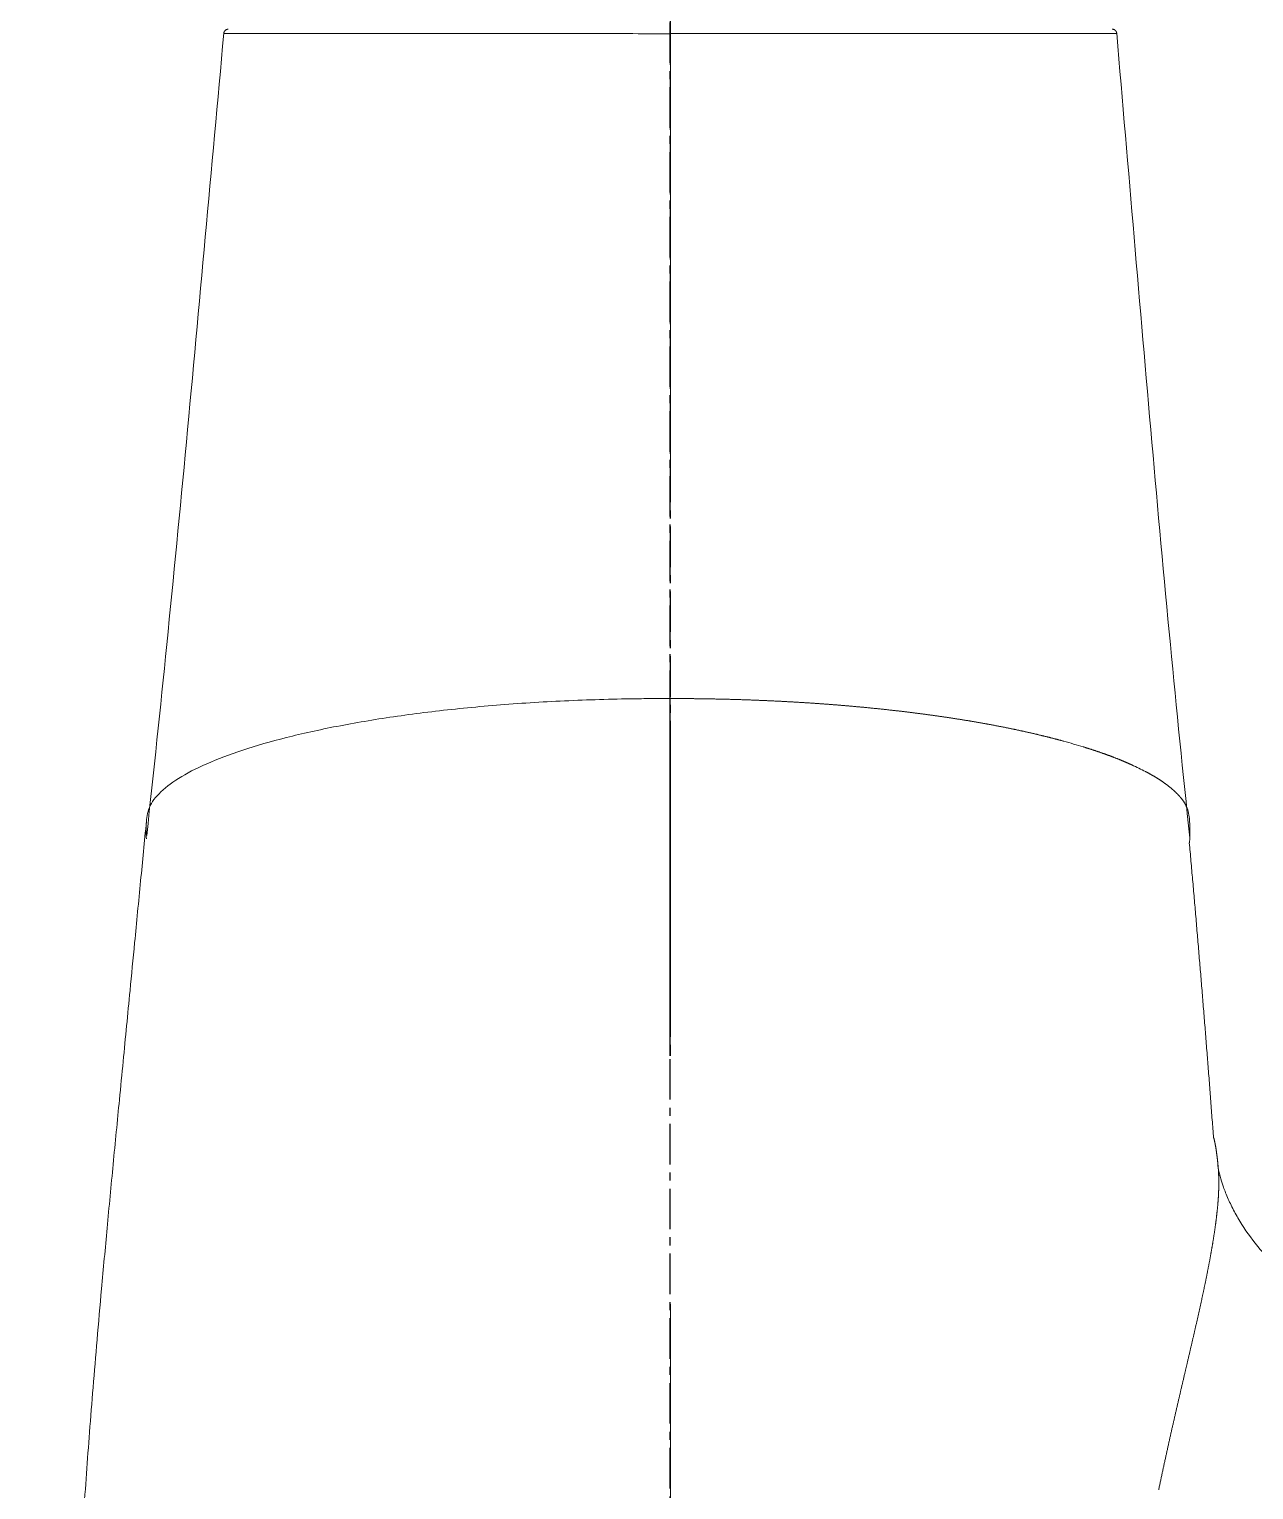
# Model space of a CAD drawing. Header units: inches. Extents: x 20229 to 21001, y -6726 to -5634.
# Drawn here: x 20356.6 to 20411.5, y -6208.3 to -6142.9 of the extents above; entities that cross this region are included whole.
import ezdxf

# ---------------------------------------------------------------- set-up
doc = ezdxf.new("R2010")
doc.units = ezdxf.units.IN
doc.header["$LTSCALE"] = 4.84
doc.header["$MEASUREMENT"] = 0
for name, pattern in [('CENTER', [0.6, 0.375, -0.075, 0.075, -0.075]), ('CENTER2', [28.575, 19.05, -3.175, 3.175, -3.175]), ('CENTERX2', [20.32, 12.7, -2.54, 2.54, -2.54])]:
    doc.linetypes.add(name, pattern=pattern)
doc.layers.get('0').update_dxf_attribs({"linetype": 'CONTINUOUS', "lineweight": 13})
doc.layers.add('2', color=1, linetype='CENTER2')
doc.layers.add('CENTER', color=1, linetype='CENTERX2', lineweight=15)

msp = doc.modelspace()

# ---------------------------------------------------------------- linework, layer by layer
at = {"linetype": 'Continuous'}
for points, knots in [([(20365.346, -6143.062), (20365.072, -6146.101), (20364.516, -6152.205), (20363.681, -6161.339), (20362.821, -6170.284), (20362.201, -6176.161), (20361.889, -6179.016)], [0, 0, 0, 0, 0.254584, 0.510817, 0.762594, 1, 1, 1, 1]), ([(20385.361, -6143.079), (20384.721, -6143.079), (20383.441, -6143.079), (20380.904, -6143.078), (20377.822, -6143.078), (20374.4, -6143.078), (20371.378, -6143.077), (20369.605, -6143.076), (20368.702, -6143.075), (20368.348, -6143.075), (20367.716, -6143.075), (20366.955, -6143.074), (20366.233, -6143.073), (20365.551, -6143.07), (20365.346, -6143.066), (20365.346, -6143.062)], [0, 0, 0, 0, 0.062775, 0.125549, 0.251098, 0.376648, 0.502197, 0.627746, 0.64344, 0.659133, 0.690521, 0.753295, 0.81607, 0.878844, 1, 1, 1, 1]), ([(20405.377, -6143.062), (20405.376, -6143.066), (20405.171, -6143.07), (20404.576, -6143.072), (20404.129, -6143.073), (20403.744, -6143.074), (20403.311, -6143.074), (20402.826, -6143.075), (20402.375, -6143.075), (20402.02, -6143.075), (20401.117, -6143.076), (20399.345, -6143.077), (20396.322, -6143.078), (20392.901, -6143.078), (20389.202, -6143.078), (20386.641, -6143.078), (20385.361, -6143.078)], [0, 0, 0, 0, 0.121123, 0.1839, 0.215289, 0.246677, 0.278066, 0.309454, 0.340842, 0.356537, 0.372231, 0.497785, 0.623339, 0.748892, 0.874446, 1, 1, 1, 1]), ([(20408.652, -6179.12), (20408.348, -6176.23), (20407.752, -6170.321), (20406.939, -6161.344), (20406.156, -6152.21), (20405.634, -6146.103), (20405.377, -6143.062)], [0, 0, 0, 0, 0.239576, 0.490374, 0.745878, 1, 1, 1, 1]), ([(20385.361, -6172.879), (20385.229, -6172.879), (20384.964, -6172.88), (20384.434, -6172.881), (20383.508, -6172.891), (20381.661, -6172.931), (20379.059, -6173.051), (20376.064, -6173.296), (20373.254, -6173.633), (20370.678, -6174.055), (20367.603, -6174.714), (20365.138, -6175.499), (20363.397, -6176.369), (20362.617, -6176.94), (20362.197, -6177.407), (20361.925, -6177.88), (20361.856, -6178.468), (20361.865, -6178.937), (20361.873, -6179.167)], [0, 0, 0, 0, 0.009639, 0.019279, 0.038559, 0.07712, 0.154242, 0.231364, 0.308486, 0.385608, 0.46273, 0.616974, 0.694096, 0.771218, 0.809779, 0.84834, 0.925462, 1, 1, 1, 1]), ([(20393.217, -6173.199), (20393.194, -6173.197), (20393.148, -6173.193), (20393.078, -6173.188), (20393.009, -6173.182), (20392.94, -6173.176), (20392.87, -6173.171), (20392.801, -6173.165), (20392.731, -6173.159), (20392.661, -6173.154), (20392.592, -6173.149), (20392.522, -6173.143), (20392.452, -6173.138), (20392.382, -6173.133), (20392.312, -6173.127), (20392.242, -6173.122), (20392.172, -6173.117), (20392.102, -6173.112), (20392.032, -6173.107), (20391.962, -6173.102), (20391.891, -6173.097), (20391.821, -6173.093), (20391.751, -6173.088), (20391.68, -6173.083), (20391.61, -6173.078), (20391.539, -6173.074), (20391.468, -6173.069), (20391.398, -6173.065), (20391.327, -6173.06), (20391.256, -6173.056), (20391.185, -6173.052), (20391.114, -6173.047), (20391.043, -6173.043), (20390.972, -6173.039), (20390.901, -6173.035), (20390.83, -6173.031), (20390.759, -6173.027), (20390.688, -6173.023), (20390.617, -6173.019), (20390.545, -6173.015), (20390.474, -6173.011), (20390.402, -6173.007), (20390.331, -6173.004), (20390.259, -6173), (20390.188, -6172.997), (20390.116, -6172.993), (20390.045, -6172.99), (20389.973, -6172.986), (20389.901, -6172.983), (20389.829, -6172.979), (20389.757, -6172.976), (20389.686, -6172.973), (20389.614, -6172.97), (20389.542, -6172.967), (20389.47, -6172.964), (20389.397, -6172.961), (20389.325, -6172.958), (20389.253, -6172.955), (20389.181, -6172.952), (20389.109, -6172.949), (20389.036, -6172.947), (20388.964, -6172.944), (20388.892, -6172.941), (20388.819, -6172.939), (20388.747, -6172.936), (20388.674, -6172.934), (20388.602, -6172.931), (20388.529, -6172.929), (20388.457, -6172.927), (20388.384, -6172.924), (20388.311, -6172.922), (20388.239, -6172.92), (20388.166, -6172.918), (20388.093, -6172.916), (20388.02, -6172.914), (20387.948, -6172.912), (20387.875, -6172.91), (20387.802, -6172.908), (20387.729, -6172.907), (20387.656, -6172.905), (20387.583, -6172.903), (20387.51, -6172.902), (20387.437, -6172.9), (20387.364, -6172.899), (20387.291, -6172.897), (20387.217, -6172.896), (20387.144, -6172.895), (20387.071, -6172.893), (20386.998, -6172.892), (20386.925, -6172.891), (20386.851, -6172.89), (20386.778, -6172.889), (20386.705, -6172.888), (20386.631, -6172.887), (20386.558, -6172.886), (20386.485, -6172.885), (20386.411, -6172.884), (20386.338, -6172.884), (20386.264, -6172.883), (20386.191, -6172.882), (20386.117, -6172.882), (20386.044, -6172.881), (20385.97, -6172.881), (20385.897, -6172.88), (20385.823, -6172.88), (20385.75, -6172.88), (20385.676, -6172.879), (20385.602, -6172.879), (20385.553, -6172.879), (20385.529, -6172.879)], [0, 0, 0, 0, 0.009405, 0.018806, 0.028205, 0.037601, 0.046995, 0.056386, 0.065774, 0.07516, 0.084543, 0.093924, 0.103303, 0.112679, 0.122053, 0.131424, 0.140794, 0.150161, 0.159526, 0.168889, 0.178251, 0.18761, 0.196967, 0.206323, 0.215677, 0.225029, 0.234379, 0.243728, 0.253075, 0.262421, 0.271765, 0.281108, 0.290449, 0.29979, 0.309128, 0.318466, 0.327803, 0.337139, 0.346473, 0.355807, 0.36514, 0.374472, 0.383803, 0.393133, 0.402463, 0.411792, 0.42112, 0.430448, 0.439776, 0.449103, 0.458429, 0.467756, 0.477081, 0.486407, 0.495732, 0.505057, 0.514382, 0.523707, 0.533032, 0.542356, 0.551681, 0.561005, 0.57033, 0.579655, 0.58898, 0.598305, 0.60763, 0.616955, 0.626281, 0.635607, 0.644934, 0.654261, 0.663588, 0.672916, 0.682245, 0.691574, 0.700904, 0.710234, 0.719565, 0.728897, 0.738229, 0.747562, 0.756896, 0.766231, 0.775567, 0.784904, 0.794242, 0.803581, 0.812921, 0.822262, 0.831604, 0.840947, 0.850292, 0.859638, 0.868985, 0.878333, 0.887683, 0.897034, 0.906387, 0.915741, 0.925096, 0.934454, 0.943812, 0.953173, 0.962535, 0.971898, 0.981264, 0.990631, 1, 1, 1, 1]), ([(20395.69, -6173.448), (20395.666, -6173.446), (20395.62, -6173.44), (20395.55, -6173.432), (20395.48, -6173.424), (20395.409, -6173.416), (20395.339, -6173.408), (20395.269, -6173.4), (20395.199, -6173.393), (20395.129, -6173.385), (20395.058, -6173.377), (20394.988, -6173.37), (20394.917, -6173.362), (20394.847, -6173.354), (20394.776, -6173.347), (20394.706, -6173.34), (20394.635, -6173.332), (20394.565, -6173.325), (20394.494, -6173.318), (20394.423, -6173.311), (20394.353, -6173.304), (20394.282, -6173.297), (20394.211, -6173.29), (20394.14, -6173.283), (20394.069, -6173.276), (20393.999, -6173.269), (20393.928, -6173.263), (20393.857, -6173.256), (20393.786, -6173.25), (20393.715, -6173.243), (20393.644, -6173.237), (20393.573, -6173.23), (20393.501, -6173.224), (20393.43, -6173.218), (20393.359, -6173.211), (20393.288, -6173.205), (20393.24, -6173.201), (20393.217, -6173.199)], [0, 0, 0, 0, 0.029074, 0.058117, 0.087129, 0.116111, 0.145061, 0.173981, 0.202871, 0.23173, 0.26056, 0.289359, 0.318128, 0.346868, 0.375578, 0.404259, 0.43291, 0.461532, 0.490125, 0.518689, 0.547225, 0.575732, 0.60421, 0.63266, 0.661082, 0.689476, 0.717842, 0.74618, 0.774491, 0.802774, 0.83103, 0.859259, 0.88746, 0.915635, 0.943783, 0.971905, 1, 1, 1, 1]), ([(20402.997, -6174.79), (20402.981, -6174.785), (20402.949, -6174.777), (20402.901, -6174.764), (20402.853, -6174.751), (20402.805, -6174.738), (20402.756, -6174.725), (20402.708, -6174.712), (20402.659, -6174.699), (20402.61, -6174.687), (20402.561, -6174.674), (20402.512, -6174.661), (20402.463, -6174.649), (20402.414, -6174.636), (20402.364, -6174.623), (20402.315, -6174.611), (20402.265, -6174.599), (20402.215, -6174.586), (20402.165, -6174.574), (20402.115, -6174.561), (20402.065, -6174.549), (20402.015, -6174.537), (20401.964, -6174.525), (20401.914, -6174.513), (20401.863, -6174.501), (20401.812, -6174.488), (20401.761, -6174.476), (20401.71, -6174.465), (20401.659, -6174.453), (20401.608, -6174.441), (20401.556, -6174.429), (20401.505, -6174.417), (20401.453, -6174.405), (20401.401, -6174.394), (20401.349, -6174.382), (20401.297, -6174.37), (20401.245, -6174.359), (20401.193, -6174.347), (20401.141, -6174.336), (20401.088, -6174.325), (20401.036, -6174.313), (20400.983, -6174.302), (20400.93, -6174.291), (20400.877, -6174.279), (20400.824, -6174.268), (20400.771, -6174.257), (20400.718, -6174.246), (20400.664, -6174.235), (20400.611, -6174.224), (20400.557, -6174.213), (20400.503, -6174.202), (20400.449, -6174.191), (20400.396, -6174.18), (20400.341, -6174.169), (20400.287, -6174.158), (20400.233, -6174.148), (20400.179, -6174.137), (20400.124, -6174.126), (20400.069, -6174.116), (20400.015, -6174.105), (20399.96, -6174.095), (20399.905, -6174.084), (20399.85, -6174.074), (20399.795, -6174.064), (20399.739, -6174.053), (20399.684, -6174.043), (20399.629, -6174.033), (20399.573, -6174.023), (20399.517, -6174.012), (20399.461, -6174.002), (20399.405, -6173.992), (20399.349, -6173.982), (20399.293, -6173.972), (20399.237, -6173.962), (20399.181, -6173.953), (20399.124, -6173.943), (20399.068, -6173.933), (20399.011, -6173.923), (20398.954, -6173.913), (20398.898, -6173.904), (20398.841, -6173.894), (20398.784, -6173.885), (20398.726, -6173.875), (20398.669, -6173.866), (20398.612, -6173.856), (20398.554, -6173.847), (20398.497, -6173.837), (20398.439, -6173.828), (20398.381, -6173.819), (20398.324, -6173.81), (20398.266, -6173.801), (20398.208, -6173.791), (20398.149, -6173.782), (20398.091, -6173.773), (20398.033, -6173.764), (20397.975, -6173.755), (20397.916, -6173.747), (20397.857, -6173.738), (20397.799, -6173.729), (20397.74, -6173.72), (20397.681, -6173.711), (20397.622, -6173.703), (20397.563, -6173.694), (20397.504, -6173.685), (20397.445, -6173.677), (20397.385, -6173.668), (20397.326, -6173.66), (20397.266, -6173.652), (20397.207, -6173.643), (20397.147, -6173.635), (20397.087, -6173.627), (20397.027, -6173.618), (20396.968, -6173.61), (20396.908, -6173.602), (20396.847, -6173.594), (20396.787, -6173.586), (20396.727, -6173.578), (20396.667, -6173.57), (20396.606, -6173.562), (20396.546, -6173.554), (20396.485, -6173.546), (20396.424, -6173.538), (20396.363, -6173.531), (20396.303, -6173.523), (20396.242, -6173.515), (20396.181, -6173.508), (20396.12, -6173.5), (20396.058, -6173.493), (20395.997, -6173.485), (20395.936, -6173.478), (20395.874, -6173.47), (20395.813, -6173.463), (20395.751, -6173.456), (20395.71, -6173.451), (20395.69, -6173.448)], [0, 0, 0, 0, 0.007928, 0.015848, 0.023761, 0.031667, 0.039567, 0.047459, 0.055344, 0.063222, 0.071094, 0.078958, 0.086816, 0.094667, 0.102511, 0.110349, 0.11818, 0.126004, 0.133822, 0.141634, 0.149439, 0.157237, 0.16503, 0.172815, 0.180595, 0.188368, 0.196136, 0.203897, 0.211652, 0.219401, 0.227144, 0.23488, 0.242611, 0.250337, 0.258056, 0.265769, 0.273477, 0.281179, 0.288875, 0.296566, 0.304251, 0.311931, 0.319605, 0.327274, 0.334937, 0.342595, 0.350247, 0.357894, 0.365536, 0.373173, 0.380805, 0.388432, 0.396053, 0.40367, 0.411281, 0.418888, 0.426489, 0.434086, 0.441678, 0.449266, 0.456848, 0.464426, 0.471999, 0.479568, 0.487132, 0.494692, 0.502247, 0.509798, 0.517344, 0.524886, 0.532424, 0.539958, 0.547487, 0.555012, 0.562533, 0.57005, 0.577563, 0.585072, 0.592577, 0.600078, 0.607575, 0.615068, 0.622557, 0.630043, 0.637524, 0.645002, 0.652476, 0.659946, 0.667413, 0.674876, 0.682335, 0.689791, 0.697243, 0.704691, 0.712136, 0.719577, 0.727015, 0.734449, 0.74188, 0.749308, 0.756732, 0.764153, 0.77157, 0.778984, 0.786395, 0.793803, 0.801207, 0.808608, 0.816006, 0.823401, 0.830792, 0.838181, 0.845567, 0.852949, 0.860329, 0.867705, 0.875078, 0.882449, 0.889817, 0.897181, 0.904543, 0.911902, 0.919259, 0.926612, 0.933963, 0.941311, 0.948656, 0.955999, 0.963339, 0.970676, 0.978011, 0.985343, 0.992673, 1, 1, 1, 1]), ([(20406.053, -6175.851), (20406.042, -6175.846), (20406.02, -6175.836), (20405.986, -6175.821), (20405.953, -6175.806), (20405.919, -6175.791), (20405.885, -6175.776), (20405.851, -6175.762), (20405.817, -6175.747), (20405.783, -6175.732), (20405.748, -6175.718), (20405.714, -6175.703), (20405.679, -6175.688), (20405.644, -6175.674), (20405.609, -6175.659), (20405.573, -6175.645), (20405.538, -6175.63), (20405.502, -6175.616), (20405.466, -6175.602), (20405.431, -6175.587), (20405.394, -6175.573), (20405.358, -6175.559), (20405.322, -6175.544), (20405.285, -6175.53), (20405.249, -6175.516), (20405.212, -6175.502), (20405.175, -6175.488), (20405.138, -6175.474), (20405.1, -6175.46), (20405.063, -6175.446), (20405.025, -6175.432), (20404.987, -6175.418), (20404.95, -6175.404), (20404.911, -6175.39), (20404.873, -6175.377), (20404.835, -6175.363), (20404.796, -6175.349), (20404.758, -6175.335), (20404.719, -6175.322), (20404.68, -6175.308), (20404.641, -6175.295), (20404.602, -6175.281), (20404.563, -6175.268), (20404.523, -6175.254), (20404.484, -6175.241), (20404.444, -6175.227), (20404.404, -6175.214), (20404.364, -6175.201), (20404.324, -6175.187), (20404.283, -6175.174), (20404.243, -6175.161), (20404.202, -6175.148), (20404.162, -6175.135), (20404.121, -6175.122), (20404.08, -6175.109), (20404.039, -6175.096), (20403.998, -6175.083), (20403.956, -6175.07), (20403.915, -6175.057), (20403.887, -6175.048), (20403.873, -6175.044)], [0, 0, 0, 0, 0.017683, 0.035349, 0.052999, 0.070633, 0.08825, 0.105851, 0.123436, 0.141005, 0.158557, 0.176093, 0.193614, 0.211118, 0.228607, 0.246079, 0.263536, 0.280978, 0.298403, 0.315813, 0.333207, 0.350586, 0.36795, 0.385298, 0.402631, 0.419948, 0.43725, 0.454538, 0.47181, 0.489067, 0.506309, 0.523536, 0.540748, 0.557945, 0.575127, 0.592295, 0.609448, 0.626586, 0.64371, 0.660819, 0.677913, 0.694993, 0.712059, 0.72911, 0.746146, 0.763169, 0.780177, 0.797171, 0.814151, 0.831116, 0.848067, 0.865005, 0.881928, 0.898837, 0.915732, 0.932614, 0.949481, 0.966335, 0.983174, 1, 1, 1, 1]), ([(20408.24, -6177.315), (20408.235, -6177.309), (20408.225, -6177.298), (20408.211, -6177.281), (20408.196, -6177.264), (20408.181, -6177.247), (20408.166, -6177.23), (20408.15, -6177.213), (20408.135, -6177.196), (20408.119, -6177.18), (20408.103, -6177.163), (20408.086, -6177.146), (20408.07, -6177.13), (20408.053, -6177.113), (20408.036, -6177.097), (20408.019, -6177.08), (20408.002, -6177.064), (20407.984, -6177.047), (20407.967, -6177.031), (20407.949, -6177.015), (20407.931, -6176.998), (20407.913, -6176.982), (20407.894, -6176.966), (20407.876, -6176.95), (20407.857, -6176.933), (20407.838, -6176.917), (20407.819, -6176.901), (20407.8, -6176.885), (20407.78, -6176.869), (20407.761, -6176.853), (20407.741, -6176.838), (20407.721, -6176.822), (20407.701, -6176.806), (20407.681, -6176.79), (20407.66, -6176.774), (20407.64, -6176.759), (20407.619, -6176.743), (20407.598, -6176.727), (20407.577, -6176.712), (20407.556, -6176.696), (20407.534, -6176.681), (20407.513, -6176.665), (20407.491, -6176.65), (20407.469, -6176.635), (20407.447, -6176.619), (20407.425, -6176.604), (20407.403, -6176.589), (20407.38, -6176.574), (20407.357, -6176.558), (20407.335, -6176.543), (20407.312, -6176.528), (20407.289, -6176.513), (20407.265, -6176.498), (20407.242, -6176.483), (20407.219, -6176.468), (20407.195, -6176.453), (20407.171, -6176.439), (20407.147, -6176.424), (20407.123, -6176.409), (20407.099, -6176.394), (20407.075, -6176.38), (20407.05, -6176.365), (20407.025, -6176.35), (20407.001, -6176.336), (20406.976, -6176.321), (20406.951, -6176.307), (20406.926, -6176.293), (20406.9, -6176.278), (20406.875, -6176.264), (20406.849, -6176.249), (20406.824, -6176.235), (20406.798, -6176.221), (20406.772, -6176.207), (20406.746, -6176.193), (20406.719, -6176.179), (20406.693, -6176.164), (20406.675, -6176.155), (20406.667, -6176.15)], [0, 0, 0, 0, 0.014214, 0.028404, 0.04257, 0.056712, 0.07083, 0.084924, 0.098994, 0.113039, 0.127061, 0.141058, 0.155031, 0.16898, 0.182905, 0.196805, 0.210681, 0.224533, 0.23836, 0.252162, 0.26594, 0.279694, 0.293422, 0.307127, 0.320807, 0.334462, 0.348093, 0.3617, 0.375283, 0.388841, 0.402376, 0.415887, 0.429373, 0.442836, 0.456275, 0.469691, 0.483082, 0.496451, 0.509795, 0.523116, 0.536414, 0.549688, 0.562939, 0.576167, 0.589372, 0.602554, 0.615712, 0.628847, 0.64196, 0.65505, 0.668116, 0.68116, 0.694182, 0.70718, 0.720156, 0.733109, 0.74604, 0.758949, 0.771834, 0.784698, 0.797539, 0.810358, 0.823155, 0.835929, 0.848682, 0.861412, 0.87412, 0.886806, 0.899471, 0.912113, 0.924734, 0.937332, 0.949909, 0.962464, 0.974998, 0.98751, 1, 1, 1, 1]), ([(20408.652, -6178.642), (20408.651, -6178.59), (20408.65, -6178.538), (20408.645, -6178.435), (20408.643, -6178.383), (20408.632, -6178.228), (20408.621, -6178.125), (20408.576, -6177.918), (20408.542, -6177.815), (20408.446, -6177.608), (20408.384, -6177.505), (20408.308, -6177.401)], [0, 0, 0, 0, 0.125, 0.125, 0.25, 0.25, 0.5, 0.5, 0.75, 0.75, 1, 1, 1, 1]), ([(20361.877, -6178.388), (20361.789, -6179.286), (20361.61, -6181.116), (20361.364, -6183.658), (20361.149, -6185.874), (20360.991, -6187.517), (20360.834, -6189.143), (20360.633, -6191.201), (20360.387, -6193.721), (20360.119, -6196.554), (20359.878, -6199.182), (20359.668, -6201.568), (20359.488, -6203.713), (20359.328, -6205.716), (20359.186, -6207.629), (20359.048, -6209.641), (20358.886, -6212.139), (20358.696, -6215.306), (20358.483, -6219.204), (20358.239, -6223.736), (20357.985, -6228.906), (20357.808, -6234.716), (20357.692, -6241.163), (20357.544, -6248.246), (20357.388, -6255.964), (20357.215, -6264.315), (20357.027, -6273.301), (20356.828, -6282.692), (20356.691, -6289.088), (20356.622, -6292.279)], [0, 0, 0, 0, 0.023743, 0.048858, 0.069247, 0.085813, 0.101845, 0.118118, 0.144449, 0.1699, 0.193835, 0.213814, 0.232436, 0.249782, 0.265953, 0.282416, 0.302877, 0.331258, 0.365117, 0.404465, 0.449309, 0.499655, 0.555501, 0.616847, 0.683687, 0.756017, 0.83383, 0.917117, 1, 1, 1, 1]), ([(20408.642, -6179.34), (20408.645, -6179.253), (20408.648, -6179.167), (20408.652, -6178.969), (20408.654, -6178.857), (20408.653, -6178.746)], [0, 0, 0, 0, 0.437056, 0.437056, 1, 1, 1, 1]), ([(20409.886, -6193.504), (20409.885, -6193.496), (20409.883, -6193.479), (20409.88, -6193.453), (20409.877, -6193.427), (20409.874, -6193.402), (20409.87, -6193.377), (20409.867, -6193.352), (20409.864, -6193.327), (20409.861, -6193.302), (20409.857, -6193.278), (20409.854, -6193.253), (20409.85, -6193.229), (20409.847, -6193.205), (20409.844, -6193.181), (20409.84, -6193.158), (20409.836, -6193.134), (20409.833, -6193.111), (20409.829, -6193.088), (20409.826, -6193.065), (20409.822, -6193.042), (20409.818, -6193.019), (20409.814, -6192.997), (20409.811, -6192.974), (20409.807, -6192.952), (20409.803, -6192.93), (20409.799, -6192.909), (20409.795, -6192.887), (20409.791, -6192.865), (20409.787, -6192.844), (20409.783, -6192.823), (20409.779, -6192.802), (20409.775, -6192.781), (20409.771, -6192.761), (20409.767, -6192.74), (20409.763, -6192.72), (20409.758, -6192.7), (20409.754, -6192.68), (20409.75, -6192.66), (20409.746, -6192.641), (20409.742, -6192.621), (20409.737, -6192.602), (20409.733, -6192.584), (20409.73, -6192.572), (20409.729, -6192.567)], [0, 0, 0, 0, 0.022497, 0.045057, 0.067683, 0.090373, 0.113129, 0.135951, 0.158838, 0.181792, 0.204813, 0.2279, 0.251055, 0.274277, 0.297568, 0.320926, 0.344353, 0.367849, 0.391414, 0.415049, 0.438753, 0.462527, 0.486371, 0.510286, 0.534271, 0.558328, 0.582456, 0.606655, 0.630927, 0.65527, 0.679685, 0.704174, 0.728734, 0.753368, 0.778075, 0.802856, 0.82771, 0.852638, 0.87764, 0.902716, 0.927867, 0.953093, 0.978393, 1, 1, 1, 1]), ([(20409.905, -6193.678), (20409.903, -6193.66), (20409.899, -6193.622), (20409.893, -6193.564), (20409.888, -6193.525), (20409.886, -6193.504)], [0, 0, 0, 0, 0.301725, 0.644952, 1, 1, 1, 1]), ([(20419.545, -6200.977), (20419.004, -6200.991), (20417.979, -6200.936), (20416.535, -6200.632), (20415.303, -6200.181), (20414.222, -6199.624), (20413.293, -6198.996), (20412.478, -6198.298), (20411.691, -6197.471), (20411.066, -6196.61), (20410.62, -6195.832), (20410.347, -6195.266), (20410.134, -6194.726), (20409.988, -6194.247), (20409.915, -6193.881), (20409.903, -6193.737), (20409.908, -6193.694)], [0, 0, 0, 0, 0.090441, 0.173996, 0.248688, 0.31309, 0.381424, 0.441282, 0.500122, 0.586338, 0.632955, 0.687804, 0.752592, 0.828422, 0.915735, 1, 1, 1, 1]), ([(20409.935, -6195.168), (20409.936, -6195.155), (20409.937, -6195.13), (20409.939, -6195.093), (20409.941, -6195.057), (20409.942, -6195.02), (20409.944, -6194.984), (20409.945, -6194.949), (20409.946, -6194.914), (20409.947, -6194.879), (20409.948, -6194.844), (20409.949, -6194.81), (20409.95, -6194.777), (20409.95, -6194.744), (20409.951, -6194.711), (20409.951, -6194.678), (20409.951, -6194.646), (20409.951, -6194.614), (20409.951, -6194.583), (20409.951, -6194.552), (20409.951, -6194.521), (20409.951, -6194.491), (20409.951, -6194.461), (20409.95, -6194.432), (20409.95, -6194.403), (20409.949, -6194.374), (20409.948, -6194.346), (20409.947, -6194.318), (20409.947, -6194.29), (20409.946, -6194.263), (20409.944, -6194.212), (20409.94, -6194.137), (20409.935, -6194.04), (20409.928, -6193.944), (20409.922, -6193.864), (20409.916, -6193.796), (20409.911, -6193.74), (20409.907, -6193.7), (20409.905, -6193.68), (20409.905, -6193.678)], [0, 0, 0, 0, 0.021212, 0.04232, 0.063324, 0.084224, 0.105021, 0.125715, 0.146306, 0.166795, 0.187181, 0.207465, 0.227647, 0.247728, 0.267707, 0.287585, 0.307363, 0.327039, 0.346616, 0.366092, 0.385468, 0.404745, 0.423923, 0.443001, 0.461981, 0.480862, 0.499645, 0.51833, 0.536917, 0.555407, 0.5738, 0.642988, 0.713336, 0.784871, 0.857617, 0.90186, 0.94784, 0.995563, 1, 1, 1, 1]), ([(20409.564, -6197.947), (20409.567, -6197.927), (20409.574, -6197.889), (20409.585, -6197.831), (20409.595, -6197.773), (20409.605, -6197.716), (20409.615, -6197.659), (20409.625, -6197.602), (20409.635, -6197.546), (20409.644, -6197.49), (20409.654, -6197.435), (20409.663, -6197.38), (20409.672, -6197.325), (20409.681, -6197.271), (20409.69, -6197.217), (20409.699, -6197.164), (20409.707, -6197.11), (20409.716, -6197.058), (20409.724, -6197.005), (20409.732, -6196.953), (20409.74, -6196.901), (20409.748, -6196.85), (20409.755, -6196.799), (20409.763, -6196.748), (20409.77, -6196.698), (20409.778, -6196.648), (20409.785, -6196.598), (20409.792, -6196.549), (20409.798, -6196.5), (20409.805, -6196.452), (20409.811, -6196.404), (20409.818, -6196.356), (20409.824, -6196.309), (20409.83, -6196.262), (20409.836, -6196.215), (20409.842, -6196.169), (20409.847, -6196.123), (20409.853, -6196.077), (20409.858, -6196.032), (20409.863, -6195.987), (20409.868, -6195.943), (20409.873, -6195.899), (20409.878, -6195.855), (20409.882, -6195.812), (20409.887, -6195.769), (20409.891, -6195.726), (20409.895, -6195.684), (20409.899, -6195.642), (20409.903, -6195.6), (20409.907, -6195.559), (20409.91, -6195.518), (20409.913, -6195.478), (20409.917, -6195.438), (20409.92, -6195.398), (20409.923, -6195.359), (20409.925, -6195.32), (20409.928, -6195.281), (20409.931, -6195.243), (20409.933, -6195.205), (20409.934, -6195.18), (20409.935, -6195.168)], [0, 0, 0, 0, 0.019154, 0.038238, 0.057252, 0.076196, 0.095071, 0.113876, 0.132613, 0.15128, 0.169878, 0.188408, 0.206869, 0.225262, 0.243587, 0.261843, 0.280032, 0.298152, 0.316205, 0.33419, 0.352107, 0.369958, 0.387741, 0.405457, 0.423106, 0.440688, 0.458204, 0.475653, 0.493037, 0.510353, 0.527604, 0.544789, 0.561909, 0.578963, 0.595952, 0.612875, 0.629734, 0.646528, 0.663257, 0.679922, 0.696523, 0.713059, 0.729532, 0.745941, 0.762287, 0.778569, 0.794789, 0.810945, 0.827039, 0.84307, 0.85904, 0.874947, 0.890792, 0.906576, 0.922299, 0.93796, 0.953561, 0.969101, 0.984581, 1, 1, 1, 1]), ([(20409.465, -6198.47), (20409.468, -6198.45), (20409.476, -6198.411), (20409.487, -6198.353), (20409.499, -6198.295), (20409.51, -6198.236), (20409.521, -6198.178), (20409.532, -6198.12), (20409.543, -6198.062), (20409.553, -6198.004), (20409.56, -6197.966), (20409.564, -6197.947)], [0, 0, 0, 0, 0.110822, 0.221714, 0.332676, 0.44371, 0.554816, 0.665998, 0.777254, 0.888588, 1, 1, 1, 1]), ([(20408.605, -6202.359), (20408.611, -6202.335), (20408.622, -6202.288), (20408.639, -6202.217), (20408.655, -6202.146), (20408.672, -6202.076), (20408.688, -6202.005), (20408.705, -6201.935), (20408.721, -6201.865), (20408.737, -6201.795), (20408.754, -6201.725), (20408.77, -6201.655), (20408.786, -6201.585), (20408.802, -6201.516), (20408.818, -6201.447), (20408.834, -6201.377), (20408.85, -6201.308), (20408.866, -6201.239), (20408.882, -6201.171), (20408.897, -6201.102), (20408.913, -6201.033), (20408.929, -6200.965), (20408.944, -6200.897), (20408.96, -6200.829), (20408.975, -6200.761), (20408.991, -6200.693), (20409.006, -6200.625), (20409.021, -6200.558), (20409.036, -6200.49), (20409.051, -6200.423), (20409.066, -6200.356), (20409.081, -6200.289), (20409.096, -6200.222), (20409.111, -6200.155), (20409.126, -6200.089), (20409.14, -6200.022), (20409.155, -6199.956), (20409.169, -6199.89), (20409.184, -6199.824), (20409.198, -6199.758), (20409.212, -6199.692), (20409.226, -6199.627), (20409.24, -6199.561), (20409.254, -6199.496), (20409.268, -6199.431), (20409.282, -6199.366), (20409.296, -6199.301), (20409.309, -6199.236), (20409.323, -6199.172), (20409.336, -6199.107), (20409.349, -6199.043), (20409.363, -6198.979), (20409.376, -6198.915), (20409.389, -6198.851), (20409.402, -6198.787), (20409.414, -6198.723), (20409.427, -6198.66), (20409.44, -6198.596), (20409.452, -6198.533), (20409.46, -6198.491), (20409.465, -6198.47)], [0, 0, 0, 0, 0.017275, 0.034545, 0.051812, 0.069074, 0.086333, 0.103589, 0.120841, 0.13809, 0.155336, 0.172579, 0.189819, 0.207057, 0.224292, 0.241524, 0.258755, 0.275984, 0.29321, 0.310436, 0.327659, 0.344881, 0.362102, 0.379322, 0.396541, 0.41376, 0.430977, 0.448195, 0.465412, 0.482629, 0.499847, 0.517064, 0.534282, 0.551501, 0.56872, 0.585941, 0.603162, 0.620385, 0.63761, 0.654836, 0.672064, 0.689294, 0.706526, 0.723761, 0.740998, 0.758238, 0.775481, 0.792728, 0.809977, 0.82723, 0.844487, 0.861748, 0.879013, 0.896282, 0.913556, 0.930835, 0.948118, 0.965407, 0.982701, 1, 1, 1, 1]), ([(20408.44, -6203.068), (20408.444, -6203.051), (20408.452, -6203.017), (20408.464, -6202.965), (20408.477, -6202.909), (20408.491, -6202.851), (20408.505, -6202.789), (20408.52, -6202.725), (20408.536, -6202.658), (20408.552, -6202.587), (20408.57, -6202.514), (20408.587, -6202.437), (20408.599, -6202.385), (20408.605, -6202.359)], [0, 0, 0, 0, 0.069167, 0.142681, 0.220543, 0.302753, 0.389311, 0.480218, 0.575474, 0.67508, 0.779036, 0.887343, 1, 1, 1, 1]), ([(20407.256, -6208.343), (20407.262, -6208.314), (20407.274, -6208.257), (20407.292, -6208.171), (20407.31, -6208.085), (20407.328, -6208), (20407.346, -6207.915), (20407.365, -6207.83), (20407.383, -6207.745), (20407.401, -6207.66), (20407.419, -6207.575), (20407.437, -6207.491), (20407.455, -6207.407), (20407.473, -6207.323), (20407.491, -6207.239), (20407.509, -6207.156), (20407.527, -6207.072), (20407.546, -6206.989), (20407.564, -6206.906), (20407.582, -6206.823), (20407.6, -6206.74), (20407.618, -6206.658), (20407.636, -6206.576), (20407.654, -6206.494), (20407.672, -6206.412), (20407.691, -6206.33), (20407.709, -6206.248), (20407.727, -6206.167), (20407.745, -6206.086), (20407.763, -6206.005), (20407.781, -6205.924), (20407.799, -6205.844), (20407.817, -6205.763), (20407.835, -6205.683), (20407.853, -6205.603), (20407.872, -6205.523), (20407.89, -6205.444), (20407.908, -6205.364), (20407.926, -6205.285), (20407.944, -6205.206), (20407.962, -6205.127), (20407.98, -6205.048), (20407.998, -6204.97), (20408.016, -6204.891), (20408.034, -6204.813), (20408.052, -6204.735), (20408.069, -6204.657), (20408.087, -6204.58), (20408.105, -6204.502), (20408.123, -6204.425), (20408.141, -6204.348), (20408.159, -6204.271), (20408.177, -6204.195), (20408.194, -6204.118), (20408.212, -6204.042), (20408.23, -6203.966), (20408.247, -6203.89), (20408.265, -6203.814), (20408.283, -6203.739), (20408.3, -6203.663), (20408.318, -6203.588), (20408.336, -6203.513), (20408.353, -6203.439), (20408.371, -6203.364), (20408.388, -6203.29), (20408.405, -6203.215), (20408.423, -6203.141), (20408.434, -6203.092), (20408.44, -6203.068)], [0, 0, 0, 0, 0.015683, 0.031347, 0.046993, 0.06262, 0.078229, 0.093821, 0.109394, 0.124949, 0.140487, 0.156006, 0.171508, 0.186993, 0.20246, 0.21791, 0.233343, 0.248758, 0.264156, 0.279538, 0.294902, 0.31025, 0.325581, 0.340895, 0.356193, 0.371475, 0.386741, 0.40199, 0.417223, 0.43244, 0.447642, 0.462828, 0.477998, 0.493152, 0.508291, 0.523415, 0.538524, 0.553617, 0.568696, 0.58376, 0.598809, 0.613843, 0.628863, 0.643869, 0.65886, 0.673837, 0.6888, 0.703749, 0.718684, 0.733606, 0.748514, 0.763409, 0.77829, 0.793158, 0.808013, 0.822856, 0.837685, 0.852502, 0.867306, 0.882097, 0.896877, 0.911644, 0.926399, 0.941143, 0.955874, 0.970594, 0.985303, 1, 1, 1, 1])]:
    msp.add_open_spline(points, degree=3, knots=knots, dxfattribs=at)
for points, degree in [([(20365.41, -6142.932), (20365.353, -6142.986), (20365.346, -6143.064)], 2), ([(20365.41, -6142.932), (20365.469, -6142.879), (20365.548, -6142.879)], 2), ([(20405.174, -6142.879), (20405.253, -6142.879), (20405.312, -6142.931)], 2), ([(20405.377, -6143.064), (20405.37, -6142.985), (20405.312, -6142.931)], 2), ([(20385.529, -6172.879), (20385.473, -6172.879), (20385.417, -6172.879), (20385.361, -6172.879)], 3), ([(20403.873, -6175.044), (20403.59, -6174.959), (20403.298, -6174.874), (20402.997, -6174.79)], 3), ([(20406.667, -6176.15), (20406.474, -6176.051), (20406.269, -6175.951), (20406.053, -6175.851)], 3), ([(20408.308, -6177.401), (20408.286, -6177.372), (20408.264, -6177.344), (20408.24, -6177.315)], 3), ([(20408.653, -6178.746), (20408.653, -6178.711), (20408.653, -6178.677), (20408.652, -6178.642)], 3), ([(20409.716, -6192.585), (20409.224, -6185.959), (20408.63, -6179.341)], 2)]:
    msp.add_open_spline(points, degree=degree, dxfattribs=at)
at = {"layer": '2', "linetype": 'CENTER'}
msp.add_open_spline([(20385.361, -6341.864), (20385.361, -6336.889), (20385.361, -6326.939), (20385.361, -6262.429), (20385.361, -6249.992), (20385.361, -6241.285), (20385.361, -6236.31), (20385.361, -6232.579), (20385.361, -6228.848), (20385.361, -6225.117), (20385.361, -6221.385), (20385.361, -6216.41), (20385.361, -6210.192), (20385.361, -5889.112), (20385.361, -6195.267), (20385.361, -6185.317), (20385.361, -6177.854), (20385.361, -6172.879)], degree=3, knots=[0, 0, 0, 0, 0.125, 0.25, 0.375001, 0.437501, 0.468751, 0.500001, 0.531251, 0.562501, 0.593751, 0.625001, 0.687501, 0.750001, 0.812501, 0.875001, 1, 1, 1, 1], dxfattribs=at)
at = {"layer": 'CENTER'}
msp.add_open_spline([(20385.365, -5908.95), (20385.365, -5988.547), (20385.365, -5993.547), (20385.365, -6413.1)], degree=1, knots=[-0.749312, -0.749312, 0, 0.050224, 0.989614, 0.989614], dxfattribs=at)

doc.saveas('drawing.dxf')
